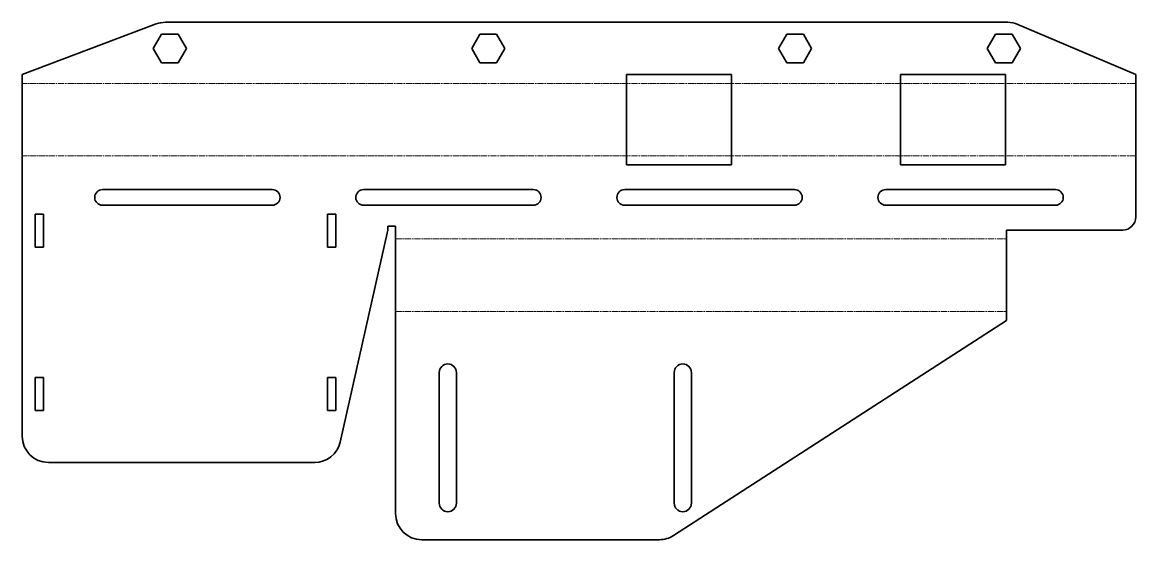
# Model space of a CAD drawing. Header units: millimetres. Extents: x 0 to 427, y 0 to 198.
import ezdxf

# ---------------------------------------------------------------- set-up
doc = ezdxf.new("R2010")
doc.units = ezdxf.units.MM
doc.linetypes.add('Chain', pattern=[13.68, 9.12, -1.14, 2.28, -1.14])
doc.layers.add('SIMUMAK Bend Centerline (ISO)', color=7, linetype='Chain', lineweight=9)
doc.layers.add('SIMUMAK Visible (ISO)', color=7, linetype='Continuous', lineweight=35)

# ---------------------------------------------------------------- blocks, each defined once
blk = doc.blocks.new('SIL-027-URSI-02_Sheet_7_SIL-027-URSI-02 (Desplegada)')
at = {"layer": 'SIMUMAK Bend Centerline (ISO)', "ltscale": 0.263158}
for p, q in [((213.25, 75.68), (-213.25, 75.68)), ((213.25, 47.89), (-213.25, 47.89)), ((-70.25, 16.11), (163.75, 16.11)), ((-70.25, -11.68), (163.75, -11.68))]:
    blk.add_line(p, q, dxfattribs=at)
at = {"layer": 'SIMUMAK Visible (ISO)'}
for p, q in [((-161.96, 98.43), (-213.25, 79.07)), ((164.21, 99.07), (-158.43, 99.07)), ((213.25, 79.07), (168.13, 98.27)), ((-163.1, 89.07), (-159.93, 94.57)), ((-159.93, 94.57), (-153.57, 94.57)), ((-153.57, 94.57), (-150.4, 89.07)), ((-41.1, 89.07), (-37.93, 94.57)), ((-37.93, 94.57), (-31.57, 94.57)), ((-31.57, 94.57), (-28.4, 89.07)), ((76.4, 89.07), (79.57, 94.57)), ((79.57, 94.57), (85.93, 94.57)), ((85.93, 94.57), (89.1, 89.07)), ((156.4, 89.07), (159.57, 94.57)), ((159.57, 94.57), (165.93, 94.57)), ((165.93, 94.57), (169.1, 89.07)), ((-159.93, 83.57), (-163.1, 89.07)), ((-150.4, 89.07), (-153.57, 83.57)), ((-37.93, 83.57), (-41.1, 89.07)), ((-28.4, 89.07), (-31.57, 83.57)), ((79.57, 83.57), (76.4, 89.07)), ((89.1, 89.07), (85.93, 83.57)), ((159.57, 83.57), (156.4, 89.07)), ((169.1, 89.07), (165.93, 83.57)), ((-153.57, 83.57), (-159.93, 83.57)), ((-31.57, 83.57), (-37.93, 83.57)), ((85.93, 83.57), (79.57, 83.57)), ((165.93, 83.57), (159.57, 83.57)), ((-213.25, 79.07), (-213.25, -59.5)), ((18.15, 79.07), (58.35, 79.07)), ((18.15, 44.5), (18.15, 79.07)), ((58.35, 79.07), (58.35, 44.5)), ((123.15, 79.07), (163.35, 79.07)), ((123.15, 44.5), (123.15, 79.07)), ((163.35, 79.07), (163.35, 44.5)), ((213.25, 79.07), (213.25, 24.5)), ((58.35, 44.5), (18.15, 44.5)), ((163.35, 44.5), (123.15, 44.5)), ((-182.5, 35), (-117.5, 35)), ((-82.5, 35), (-17.5, 35)), ((17.5, 35), (82.5, 35)), ((117.5, 35), (182.5, 35)), ((-208.35, 12.9), (-208.35, 25.6)), ((-208.35, 25.6), (-205.15, 25.6)), ((-205.15, 25.6), (-205.15, 12.9)), ((-117.5, 29), (-182.5, 29)), ((-96.35, 25.6), (-93.15, 25.6)), ((-96.35, 12.9), (-96.35, 25.6)), ((-93.15, 25.6), (-93.15, 12.9)), ((-17.5, 29), (-82.5, 29)), ((82.5, 29), (17.5, 29)), ((182.5, 29), (117.5, 29)), ((-91.5, -61.69), (-73.25, 19.5)), ((-73.25, 19.5), (-73.25, 21)), ((-73.25, 21), (-70.25, 21)), ((-70.25, -89.07), (-70.25, 21)), ((163.75, 19.5), (208.25, 19.5)), ((163.75, -15.07), (163.75, 19.5)), ((-205.15, 12.9), (-208.35, 12.9)), ((-93.15, 12.9), (-96.35, 12.9)), ((36.23, -97.47), (163.75, -15.07)), ((-208.35, -49.6), (-208.35, -36.9)), ((-208.35, -36.9), (-205.15, -36.9)), ((-205.15, -36.9), (-205.15, -49.6)), ((-96.35, -36.9), (-93.15, -36.9)), ((-96.35, -49.6), (-96.35, -36.9)), ((-93.15, -36.9), (-93.15, -49.6)), ((-53.55, -85.07), (-53.55, -35.07)), ((-46.95, -35.07), (-46.95, -85.07)), ((36.45, -85.07), (36.45, -35.07)), ((43.05, -35.07), (43.05, -85.07)), ((-205.15, -49.6), (-208.35, -49.6)), ((-93.15, -49.6), (-96.35, -49.6)), ((-203.25, -69.5), (-101.25, -69.5)), ((-60.25, -99.07), (30.8, -99.07))]:
    blk.add_line(p, q, dxfattribs=at)
at = {"layer": 'SIMUMAK Visible (ISO)', "extrusion": (0, 0, -1)}
for centre, radius, start, end in [((158.43, 89.07), 10, 69.3256, 90), ((-164.21, 89.07), 10, 90, 113.0513), ((182.5, 32), 3, 270, 90), ((117.5, 32), 3, 90, 270), ((82.5, 32), 3, 270, 90), ((17.5, 32), 3, 90, 270), ((-17.5, 32), 3, 270, 90), ((-82.5, 32), 3, 90, 270), ((-117.5, 32), 3, 270, 90), ((-182.5, 32), 3, 90, 270), ((-208.25, 24.5), 5, 180, 270), ((50.25, -35.07), 3.3, 360, 180), ((-39.75, -35.07), 3.3, 360, 180), ((203.25, -59.5), 10, 270, 0), ((101.25, -59.5), 10, 192.6651, 270), ((50.25, -85.07), 3.3, 180, 0), ((-39.75, -85.07), 3.3, 180, 360), ((60.25, -89.07), 10, 270, 0), ((-30.8, -89.07), 10, 237.1313, 270)]:
    blk.add_arc(centre, radius, start, end, dxfattribs=at)

msp = doc.modelspace()

# ---------------------------------------------------------------- block references
msp.add_blockref('SIL-027-URSI-02_Sheet_7_SIL-027-URSI-02 (Desplegada)', (213.25, 99.07))

doc.saveas('drawing.dxf')
